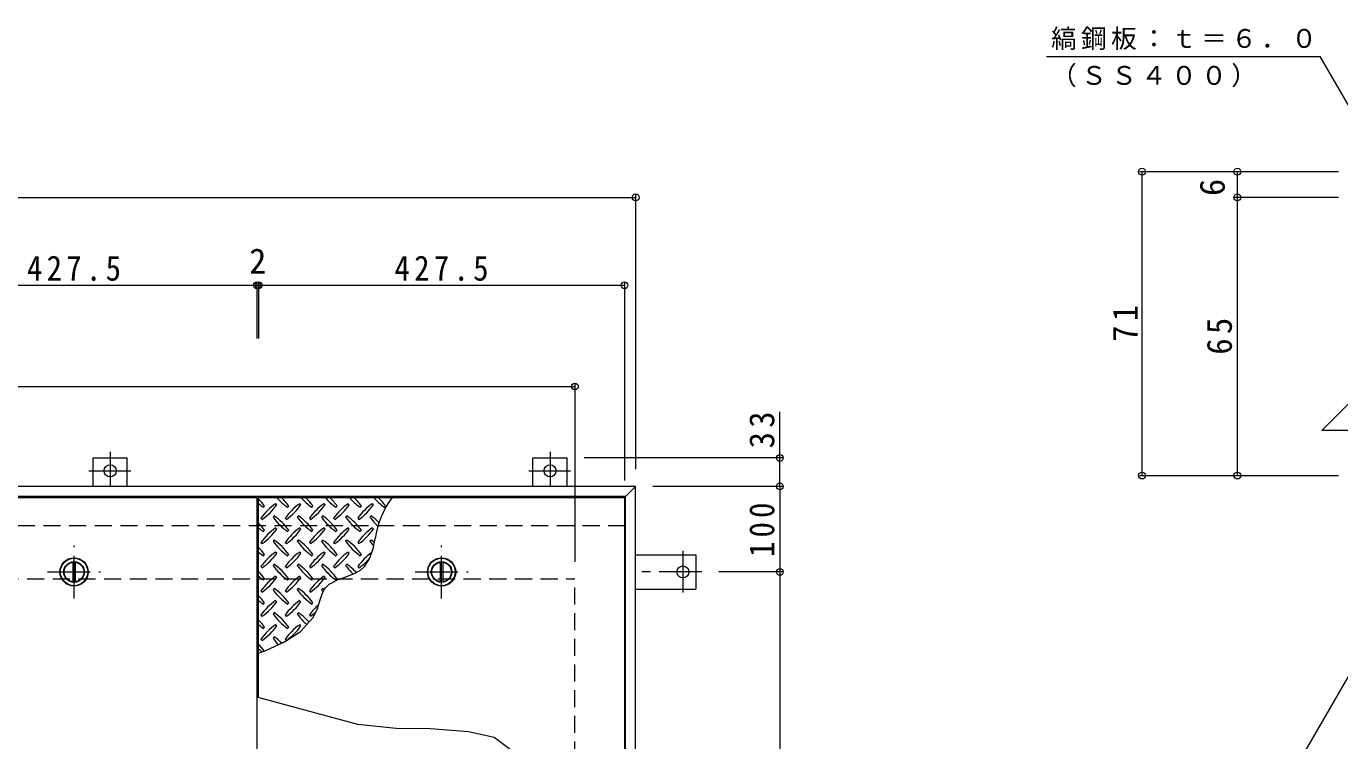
# Model space of a CAD drawing. Units: millimetres at full size, sheet at 1:10, with parts at other scales. Extents: x -2620 to 2735, y -1962 to 1870.
# Drawn here: x -1177 to 358, y 861 to 1696 of the extents above; entities that cross this region are included whole.
import ezdxf
from ezdxf.enums import TextEntityAlignment as Align

# ---------------------------------------------------------------- set-up
doc = ezdxf.new("R2010")
doc.units = ezdxf.units.MM
doc.header["$LTSCALE"] = 10
doc.header["$PDMODE"] = 32
doc.header["$PDSIZE"] = 8
doc.linetypes.add('CHAIN1', pattern=[8, 5, -1, 1, -1])
doc.linetypes.add('DASHED2', pattern=[3, 2, -1])
for name, color, linetype, lineweight in [('0-1', 2, 'DASHED2', 9), ('0-2', 3, 'Continuous', 9), ('0-3', 2, 'Continuous', 9), ('0-5', 7, 'Continuous', 9), ('0-9', 134, 'Continuous', 5), ('0-C', 2, 'Continuous', 9), ('0-E', 3, 'Continuous', 9), ('0-F', 7, 'Continuous', 9), ('D-5', 7, 'Continuous', 9), ('D-F', 7, 'Continuous', 9)]:
    doc.layers.add(name, color=color, linetype=linetype, lineweight=lineweight)
doc.styles.add('ＭＳ ゴシック', font='')
doc.styles.get('ＭＳ ゴシック').set_extended_font_data('MS Gothic')

msp = doc.modelspace()

# ---------------------------------------------------------------- linework, layer by layer
at = {"layer": '0-1'}
for p, q in [((-476.65, 1112.55), (-2194.65, 1112.55)), ((-2135.65, 1050.55), (-535.65, 1050.55)), ((-535.65, 450.55), (-535.65, 1050.55))]:
    msp.add_line(p, q, dxfattribs=at)
at = {"layer": '0-2'}
for p, q in [((-1334.65, 1145.55), (-907.15, 1145.55)), ((-907.15, 1145.55), (-907.15, 355.55)), ((-905.15, 1145.55), (-477.65, 1145.55)), ((-905.15, 911.62), (-905.15, 1145.55)), ((-477.65, 1145.55), (-477.65, 721.33))]:
    msp.add_line(p, q, dxfattribs=at)
for centre in [(-1120.9, 1058.55), (-691.4, 1058.55)]:
    msp.add_circle(centre, 16.5, dxfattribs=at)
at = {"layer": '0-3'}
for p, q in [((-464.65, 1158.55), (-2206.65, 1158.55)), ((-464.65, 1158.55), (-476.65, 1146.55)), ((-464.65, 342.55), (-464.65, 1158.55)), ((-476.65, 1146.55), (-2194.65, 1146.55)), ((-476.65, 354.56), (-476.65, 1146.55))]:
    msp.add_line(p, q, dxfattribs=at)
at = {"layer": '0-5'}
for p, q in [((-296.13, 1191.75), (-296.13, 1245.52)), ((-789.07, 880.51), (-907.15, 912.15)), ((-744.59, 875.51), (-789.07, 880.51)), ((-630.13, 865.1), (-660.1, 871.76)), ((-595.17, 838.88), (-630.13, 865.1))]:
    msp.add_line(p, q, dxfattribs=at)
msp.add_lwpolyline([(-660.1, 871.76), (-704.22, 875.09), (-744.59, 875.51)], dxfattribs=at)
at = {"layer": '0-9'}
for p, q in [((-884.1, 1136.91), (-885.51, 1138.33)), ((-855.81, 1136.91), (-857.23, 1138.33)), ((-827.53, 1136.91), (-828.94, 1138.33)), ((-799.24, 1136.91), (-800.66, 1138.33)), ((-770.96, 1136.91), (-772.37, 1138.33)), ((-902.48, 1121.35), (-901.07, 1119.94)), ((-899.65, 1134.08), (-898.24, 1135.5)), ((-886.93, 1124.18), (-888.34, 1122.77)), ((-874.2, 1121.35), (-872.78, 1119.94)), ((-871.37, 1134.08), (-869.95, 1135.5)), ((-858.64, 1124.18), (-860.06, 1122.77)), ((-845.91, 1121.35), (-844.5, 1119.94)), ((-843.08, 1134.08), (-841.67, 1135.5)), ((-830.36, 1124.18), (-831.77, 1122.77)), ((-817.63, 1121.35), (-816.21, 1119.94)), ((-814.8, 1134.08), (-813.39, 1135.5)), ((-802.07, 1124.18), (-803.49, 1122.77)), ((-789.34, 1121.35), (-787.93, 1119.94)), ((-786.52, 1134.08), (-785.1, 1135.5)), ((-773.79, 1124.18), (-775.2, 1122.77)), ((-758.23, 1134.08), (-756.82, 1135.5)), ((-899.65, 1105.8), (-898.24, 1107.21)), ((-884.1, 1108.63), (-885.51, 1110.04)), ((-871.37, 1105.8), (-869.95, 1107.21)), ((-855.81, 1108.63), (-857.23, 1110.04)), ((-843.08, 1105.8), (-841.67, 1107.21)), ((-827.53, 1108.63), (-828.94, 1110.04)), ((-814.8, 1105.8), (-813.39, 1107.21)), ((-799.24, 1108.63), (-800.66, 1110.04)), ((-786.52, 1105.8), (-785.1, 1107.21)), ((-770.96, 1108.63), (-772.37, 1110.04)), ((-902.48, 1093.07), (-901.07, 1091.66)), ((-886.93, 1095.9), (-888.34, 1094.49)), ((-874.2, 1093.07), (-872.78, 1091.66)), ((-858.64, 1095.9), (-860.06, 1094.49)), ((-845.91, 1093.07), (-844.5, 1091.66)), ((-830.36, 1095.9), (-831.77, 1094.49)), ((-817.63, 1093.07), (-816.21, 1091.66)), ((-802.07, 1095.9), (-803.49, 1094.49)), ((-789.34, 1093.07), (-787.93, 1091.66)), ((-773.79, 1095.9), (-775.2, 1094.49)), ((-899.65, 1077.51), (-898.24, 1078.93)), ((-884.1, 1080.34), (-885.51, 1081.76)), ((-871.37, 1077.51), (-869.95, 1078.93)), ((-855.81, 1080.34), (-857.23, 1081.76)), ((-843.08, 1077.51), (-841.67, 1078.93)), ((-827.53, 1080.34), (-828.94, 1081.76)), ((-814.8, 1077.51), (-813.39, 1078.93)), ((-799.24, 1080.34), (-800.66, 1081.76)), ((-786.52, 1077.51), (-785.1, 1078.93)), ((-902.48, 1064.79), (-901.07, 1063.37)), ((-886.93, 1067.61), (-888.34, 1066.2)), ((-874.2, 1064.79), (-872.78, 1063.37)), ((-858.64, 1067.61), (-860.06, 1066.2)), ((-845.91, 1064.79), (-844.5, 1063.37)), ((-830.36, 1067.61), (-831.77, 1066.2)), ((-817.63, 1064.79), (-816.21, 1063.37)), ((-802.07, 1067.61), (-803.49, 1066.2)), ((-789.34, 1064.79), (-787.93, 1063.37)), ((-899.65, 1049.23), (-898.24, 1050.64)), ((-884.1, 1052.06), (-885.51, 1053.47)), ((-871.37, 1049.23), (-869.95, 1050.64)), ((-855.81, 1052.06), (-857.23, 1053.47)), ((-843.08, 1049.23), (-841.67, 1050.64)), ((-827.53, 1052.06), (-828.94, 1053.47)), ((-814.8, 1049.23), (-813.39, 1050.64)), ((-902.48, 1036.5), (-901.07, 1035.09)), ((-886.93, 1039.33), (-888.34, 1037.92)), ((-874.2, 1036.5), (-872.78, 1035.09)), ((-858.64, 1039.33), (-860.06, 1037.92)), ((-845.91, 1036.5), (-844.5, 1035.09)), ((-830.36, 1039.33), (-831.77, 1037.92)), ((-899.65, 1020.95), (-898.24, 1022.36)), ((-884.1, 1023.77), (-885.51, 1025.19)), ((-871.37, 1020.95), (-869.95, 1022.36)), ((-855.81, 1023.77), (-857.23, 1025.19)), ((-843.08, 1020.95), (-841.67, 1022.36)), ((-902.48, 1008.22), (-901.07, 1006.8)), ((-886.93, 1011.05), (-888.34, 1009.63)), ((-874.2, 1008.22), (-872.78, 1006.8)), ((-858.64, 1011.05), (-860.06, 1009.63)), ((-845.91, 1008.22), (-844.5, 1006.8)), ((-899.65, 992.66), (-898.24, 994.08)), ((-886.93, 982.76), (-888.34, 981.35)), ((-884.1, 995.49), (-885.51, 996.9)), ((-871.37, 992.66), (-869.95, 994.08)), ((-855.81, 995.49), (-857.23, 996.9)), ((-902.48, 979.93), (-901.07, 978.52)), ((-874.2, 979.93), (-872.78, 978.52))]:
    msp.add_line(p, q, dxfattribs=at)
msp.add_lwpolyline([(-905.15, 963.64), (-896.88, 966.97), (-875.13, 976.92), (-856.17, 989.09), (-841.76, 1004.87), (-836.18, 1016.22), (-835.04, 1019.7), (-833.28, 1025.85), (-831.39, 1031.84), (-828.94, 1037.31), (-827.09, 1040.09), (-822.81, 1044.21), (-813.21, 1049.31), (-802.24, 1053.21), (-791.57, 1057.4), (-786.17, 1060.56), (-781.33, 1064.94), (-775.24, 1074.56), (-771.3, 1086.14), (-768.94, 1097.57)], dxfattribs=at)
for centre, radius, start, end in [((-957.28, 1093.42), 72.5, 35.47272, 44.0249), ((-857.58, 1193.13), 72.5, 228.99213, 234.5273), ((-843.44, 1079.28), 72.5, 125.47272, 144.5273), ((-943.14, 1178.98), 72.5, 305.47256, 324.5273), ((-829.3, 1193.13), 72.5, 221.00789, 234.5273), ((-929, 1093.42), 72.5, 35.47272, 45.97511), ((-815.15, 1079.28), 72.5, 125.47272, 144.5273), ((-914.86, 1178.98), 72.5, 305.47256, 324.5273), ((-801.01, 1193.13), 72.5, 221.00789, 234.5273), ((-900.71, 1093.42), 72.5, 35.47272, 45.97511), ((-786.87, 1079.28), 72.5, 125.47272, 144.5273), ((-886.57, 1178.98), 72.5, 305.47256, 324.5273), ((-772.73, 1193.13), 72.5, 221.00789, 234.5273), ((-872.43, 1093.42), 72.5, 35.47272, 45.97511), ((-758.59, 1079.28), 72.5, 125.47272, 144.5273), ((-858.29, 1178.98), 72.5, 305.47256, 324.5273), ((-744.44, 1193.13), 72.5, 221.00789, 234.5273), ((-844.15, 1093.42), 72.5, 35.47272, 45.97511), ((-730.3, 1079.28), 72.5, 125.47272, 144.5273), ((-830, 1178.98), 72.5, 305.47256, 324.5273), ((-716.16, 1193.13), 72.5, 221.00789, 234.5273), ((-667.75, 1083.81), 102.13, 142.79805, 172.25462), ((-815.86, 1093.42), 72.5, 35.47272, 45.97511), ((-829.3, 1164.84), 72.5, 215.47258, 234.5273), ((-929, 1065.14), 72.5, 35.47272, 54.5273), ((-801.01, 1164.84), 72.5, 215.47258, 234.5273), ((-900.71, 1065.14), 72.5, 35.47272, 54.5273), ((-772.73, 1164.84), 72.5, 215.47258, 234.5273), ((-872.43, 1065.14), 72.5, 35.47272, 54.5273), ((-744.44, 1164.84), 72.5, 215.47258, 234.5273), ((-844.15, 1065.14), 72.5, 35.47272, 54.5273), ((-716.16, 1164.84), 72.5, 215.47258, 226.69856), ((-815.86, 1065.14), 72.5, 44.94598, 54.5273), ((-957.28, 1065.14), 72.5, 35.47272, 44.0249), ((-857.58, 1164.84), 72.5, 228.99213, 234.5273), ((-843.44, 1051), 72.5, 125.47272, 144.5273), ((-943.14, 1150.7), 72.5, 305.47256, 324.5273), ((-815.15, 1051), 72.5, 125.47272, 144.5273), ((-914.86, 1150.7), 72.5, 305.47256, 324.5273), ((-786.87, 1051), 72.5, 125.47272, 144.5273), ((-886.57, 1150.7), 72.5, 305.47256, 324.5273), ((-758.59, 1051), 72.5, 125.47272, 144.5273), ((-858.29, 1150.7), 72.5, 305.47256, 324.5273), ((-730.3, 1051), 72.5, 125.47272, 144.5273), ((-830, 1150.7), 72.5, 305.47256, 324.5273), ((-829.3, 1136.56), 72.5, 215.47258, 234.5273), ((-929, 1036.86), 72.5, 35.47272, 54.5273), ((-801.01, 1136.56), 72.5, 215.47258, 234.5273), ((-900.71, 1036.86), 72.5, 35.47272, 54.5273), ((-772.73, 1136.56), 72.5, 215.47258, 234.5273), ((-872.43, 1036.86), 72.5, 35.47272, 54.5273), ((-744.44, 1136.56), 72.5, 215.47258, 234.5273), ((-844.15, 1036.86), 72.5, 35.47272, 54.5273), ((-716.16, 1136.56), 72.5, 215.47258, 221.1628), ((-815.86, 1036.86), 72.5, 50.65677, 54.5273), ((-957.28, 1036.86), 72.5, 35.47272, 44.0249), ((-857.58, 1136.56), 72.5, 228.99213, 234.5273), ((-843.44, 1022.71), 72.5, 125.47272, 144.5273), ((-943.14, 1122.42), 72.5, 305.47256, 324.5273), ((-815.15, 1022.71), 72.5, 125.47272, 144.5273), ((-914.86, 1122.42), 72.5, 305.47256, 324.52728), ((-786.87, 1022.71), 72.5, 125.47272, 144.5273), ((-886.57, 1122.42), 72.5, 305.47256, 324.52728), ((-758.59, 1022.71), 72.5, 125.47272, 144.5273), ((-858.29, 1122.42), 72.5, 305.47256, 324.52728), ((-730.3, 1022.71), 72.5, 126.00705, 144.5273), ((-830, 1122.42), 72.5, 305.47256, 319.2924), ((-829.3, 1108.27), 72.5, 215.47258, 234.5273), ((-929, 1008.57), 72.5, 35.47272, 54.5273), ((-801.01, 1108.27), 72.5, 215.47258, 234.5273), ((-900.71, 1008.57), 72.5, 35.47272, 54.5273), ((-772.73, 1108.27), 72.5, 215.47258, 234.5273), ((-872.43, 1008.57), 72.5, 35.47272, 54.5273), ((-744.44, 1108.27), 72.5, 215.47258, 225.99713), ((-844.15, 1008.57), 72.5, 42.74814, 54.5273), ((-957.28, 1008.57), 72.5, 35.47272, 44.0249), ((-857.58, 1108.27), 72.5, 228.99213, 234.5273), ((-843.44, 994.43), 72.5, 125.47272, 144.5273), ((-943.14, 1094.13), 72.5, 305.47256, 324.5273), ((-815.15, 994.43), 72.5, 125.47272, 144.5273), ((-914.86, 1094.13), 72.5, 305.47256, 324.5273), ((-786.87, 994.43), 72.5, 125.47272, 144.5273), ((-886.57, 1094.13), 72.5, 305.47256, 324.5273), ((-957.28, 980.29), 72.5, 35.47272, 44.0249), ((-829.3, 1079.99), 72.5, 215.47258, 234.5273), ((-929, 980.29), 72.5, 35.47272, 54.5273), ((-801.01, 1079.99), 72.5, 215.47258, 234.5273), ((-900.71, 980.29), 72.5, 35.47272, 54.5273), ((-772.73, 1079.99), 72.5, 215.47258, 218.03572), ((-872.43, 980.29), 72.5, 52.70831, 54.5273), ((-857.58, 1079.99), 72.5, 228.99213, 234.5273), ((-843.44, 966.15), 72.5, 125.47272, 144.5273), ((-943.14, 1065.85), 72.5, 305.47256, 324.5273), ((-815.15, 966.15), 72.5, 125.47272, 144.5273), ((-914.86, 1065.85), 72.5, 305.47256, 324.5273), ((-786.87, 966.15), 72.5, 131.38763, 144.5273), ((-957.28, 952), 72.5, 35.47272, 44.0249), ((-829.3, 1051.7), 72.5, 215.47258, 234.5273), ((-929, 952), 72.5, 35.47272, 54.5273), ((-801.01, 1051.7), 72.5, 215.47258, 228.77962), ((-900.71, 952), 72.5, 41.35275, 54.5273), ((-886.57, 1065.85), 72.5, 305.47256, 311.59831), ((-857.58, 1051.7), 72.5, 228.99213, 234.5273), ((-843.44, 937.86), 72.5, 125.47272, 144.5273), ((-943.14, 1037.56), 72.5, 305.47256, 324.5273), ((-929, 923.72), 72.5, 45.57452, 54.5273), ((-815.15, 937.86), 72.5, 125.47272, 144.5273), ((-914.86, 1037.56), 72.5, 305.47256, 324.5273), ((-957.28, 923.72), 72.5, 35.94795, 44.0249), ((-857.58, 1023.42), 72.5, 228.99213, 233.25279), ((-829.3, 1023.42), 72.5, 215.47258, 223.25978)]:
    msp.add_arc(centre, radius, start, end, dxfattribs=at)
at = {"layer": '0-C', "linetype": 'CHAIN1'}
for p, q in [((-1120.9, 1027.55), (-1120.9, 1089.55)), ((-691.4, 1027.55), (-691.4, 1089.55)), ((-1151.9, 1058.55), (-1089.9, 1058.55)), ((-722.4, 1058.55), (-660.4, 1058.55))]:
    msp.add_line(p, q, dxfattribs=at)
at = {"layer": '0-C'}
for p, q in [((-1122.4, 1069.96), (-1122.4, 1047.15)), ((-1119.4, 1069.96), (-1119.4, 1047.15)), ((-692.9, 1069.96), (-692.9, 1047.15)), ((-689.9, 1069.96), (-689.9, 1047.15))]:
    msp.add_line(p, q, dxfattribs=at)
for centre, radius in [((-1120.9, 1058.55), 16), ((-691.4, 1058.55), 16), ((-1120.9, 1058.55), 12), ((-1120.9, 1058.55), 11.5), ((-691.4, 1058.55), 12), ((-691.4, 1058.55), 11.5)]:
    msp.add_circle(centre, radius, dxfattribs=at)
at = {"layer": '0-E', "linetype": 'CHAIN1'}
for p, q in [((-1078.65, 1198.91), (-1078.65, 1158.75)), ((-564.65, 1198.91), (-564.65, 1158.75)), ((-1103.49, 1176.75), (-1054.61, 1176.75)), ((-589.49, 1176.75), (-540.61, 1176.75)), ((-409.45, 1083.39), (-409.45, 1034.51)), ((-387.29, 1058.55), (-464.65, 1058.55))]:
    msp.add_line(p, q, dxfattribs=at)
at = {"layer": '0-E'}
for p, q in [((-1098.65, 1158.55), (-1098.65, 1191.75)), ((-1098.65, 1191.75), (-1058.65, 1191.75)), ((-1058.65, 1158.55), (-1058.65, 1191.75)), ((-584.65, 1158.55), (-584.65, 1191.75)), ((-584.65, 1191.75), (-544.65, 1191.75)), ((-544.65, 1158.55), (-544.65, 1191.75)), ((-464.65, 1078.55), (-394.45, 1078.55)), ((-394.45, 1078.55), (-394.45, 1038.55)), ((-464.65, 1038.55), (-394.45, 1038.55))]:
    msp.add_line(p, q, dxfattribs=at)
for centre in [(-1078.65, 1176.75), (-564.65, 1176.75), (-409.45, 1058.55)]:
    msp.add_circle(centre, 7, dxfattribs=at)
at = {"layer": '0-F'}
for p, q in [((-2206.65, 1496.27), (-464.65, 1496.27)), ((-464.65, 1499.27), (-464.65, 1178.55)), ((-1334.65, 1393.47), (-907.15, 1393.47)), ((-907.15, 1396.47), (-907.15, 1331.42)), ((-907.15, 1393.47), (-905.15, 1393.47)), ((-905.15, 1396.47), (-905.15, 1331.42)), ((-905.15, 1393.47), (-477.65, 1393.47)), ((-477.65, 1396.47), (-477.65, 1165.55)), ((-2135.65, 1275.27), (-535.65, 1275.27)), ((-535.65, 1278.27), (-535.65, 1070.55)), ((-293.13, 1191.75), (-524.65, 1191.75)), ((-296.13, 1158.55), (-296.13, 1191.75)), ((-293.13, 1158.55), (-444.65, 1158.55)), ((-296.13, 1158.55), (-296.13, 1058.55)), ((-293.13, 1058.55), (-367.29, 1058.55)), ((-296.13, 1058.55), (-296.13, 442.55))]:
    msp.add_line(p, q, dxfattribs=at)
for p in [(-464.65, 1496.27), (-907.15, 1393.47), (-905.15, 1393.47), (-477.65, 1393.47), (-535.65, 1275.27), (-296.13, 1191.75), (-296.13, 1158.55), (-296.13, 1058.55)]:
    msp.add_point(p, dxfattribs=at)
at = {"layer": 'D-5'}
for p, q in [((15.42, 1660.98), (335.23, 1660.98)), ((413.44, 1526.23), (335.23, 1660.98)), ((303.31, 824.4), (399.56, 990.23))]:
    msp.add_line(p, q, dxfattribs=at)
at = {"layer": 'D-F'}
for p, q in [((356.65, 1526.23), (124.1, 1526.23)), ((127.1, 1171.23), (127.1, 1526.23)), ((238.54, 1496.23), (238.54, 1526.23)), ((356.65, 1496.23), (233.54, 1496.23)), ((238.54, 1171.23), (238.54, 1496.23)), ((371.65, 1223.82), (337.24, 1223.82)), ((124.1, 1171.23), (356.65, 1171.23))]:
    msp.add_line(p, q, dxfattribs=at)
msp.add_lwpolyline([(371.65, 1292.64), (406.06, 1292.64), (337.24, 1223.82)], dxfattribs=at)
for p in [(127.1, 1526.23), (238.54, 1526.23), (238.54, 1496.23), (127.1, 1171.23), (238.54, 1171.23)]:
    msp.add_point(p, dxfattribs=at)

# ---------------------------------------------------------------- texts
at = {"layer": '0-F', "color": 2, "style": 'ＭＳ ゴシック'}
msp.add_text('2', height=29.33, dxfattribs=at).set_placement((-916.15, 1398.47), align=Align.BOTTOM_LEFT)
at = {"layer": '0-F', "color": 2, "char_height": 29.33, "attachment_point": 7, "style": 'ＭＳ ゴシック'}
for insert in [(-1175.9, 1398.47), (-746.4, 1398.47)]:
    msp.add_mtext('\\T1.28;\\W0.9;427.5', dxfattribs=dict(at, insert=insert))
at = {"layer": '0-F', "color": 2, "char_height": 29.33, "attachment_point": 7, "rotation": 90, "style": 'ＭＳ ゴシック'}
for s, insert in [('\\T1.27;\\W0.95;33', (-302.13, 1203.02)), ('\\T1.27;\\W0.9;100', (-302.13, 1076.05))]:
    msp.add_mtext(s, dxfattribs=dict(at, insert=insert))
at = {"layer": 'D-5', "char_height": 21.99, "attachment_point": 7, "style": 'ＭＳ ゴシック'}
for s, insert in [('\\T1.17;縞鋼板：ｔ＝６．０', (20.75, 1668.53)), ('\\T1.17;（ＳＳ４００）', (20.75, 1624.87))]:
    msp.add_mtext(s, dxfattribs=dict(at, insert=insert))
at = {"layer": 'D-F', "color": 2, "style": 'ＭＳ ゴシック'}
msp.add_text('6', height=29.33, rotation=90, dxfattribs=at).set_placement((232.54, 1497.91), align=Align.BOTTOM_LEFT)
at = {"layer": 'D-F', "color": 2, "char_height": 29.33, "attachment_point": 7, "rotation": 90, "style": 'ＭＳ ゴシック'}
for s, insert in [('\\T1.27;\\W0.95;71', (122.1, 1327.48)), ('\\T1.27;\\W0.95;65', (232.54, 1312.48))]:
    msp.add_mtext(s, dxfattribs=dict(at, insert=insert))

doc.saveas('drawing.dxf')
